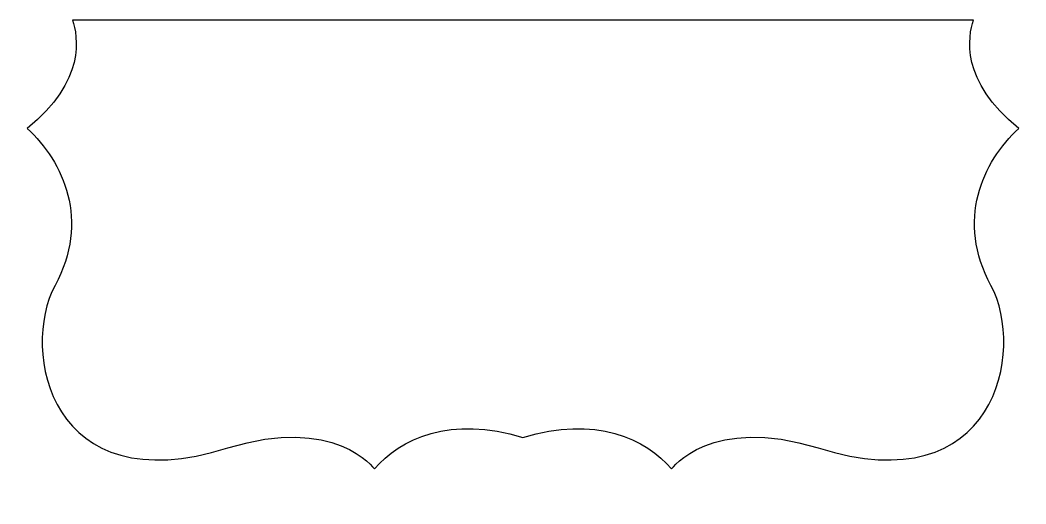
# Model space of a CAD drawing. Header units: centimetres. Extents: x -7.6 to 7.6, y -3.9 to 3.4.
import ezdxf

# ---------------------------------------------------------------- set-up
doc = ezdxf.new("R2010")
doc.units = ezdxf.units.CM
doc.header["$MEASUREMENT"] = 0
doc.layers.add('Camada 1', color=7, linetype='Continuous')

msp = doc.modelspace()

# ---------------------------------------------------------------- linework, layer by layer
at = {"layer": 'Camada 1'}
msp.add_open_spline([(0, -2.92365), (-1.08479, -2.57969), (-1.87854, -2.95011), (-2.24896, -3.3999), (-2.24896, -3.3999), (-2.24896, -3.3999), (-2.85695, -2.57588), (-4.47146, -3.0824), (-4.47146, -3.0824), (-7.17021, -3.92906), (-7.62, -1.60073), (-7.09083, -0.62177), (-7.09083, -0.62177), (-6.56166, 0.35719), (-6.95854, 1.25677), (-7.51416, 1.75948), (-7.51416, 1.75948), (-6.61458, 2.47385), (-6.74688, 3.16177), (-6.82625, 3.3999), (-6.82625, 3.3999), (-6.82625, 3.3999), (-0.15875, 3.3999), (-0.15875, 3.3999), (-0.15875, 3.3999), (-0.15875, 3.3999), (0.15875, 3.3999), (0.15875, 3.3999), (0.15875, 3.3999), (0.15875, 3.3999), (6.82625, 3.3999), (6.82625, 3.3999), (6.82625, 3.3999), (6.74687, 3.16177), (6.61458, 2.47386), (7.51417, 1.75948), (7.51417, 1.75948), (6.95854, 1.25677), (6.56167, 0.35719), (7.09084, -0.62177), (7.09084, -0.62177), (7.62001, -1.60073), (7.17022, -3.92906), (4.47146, -3.0824), (4.47146, -3.0824), (2.85695, -2.57588), (2.24896, -3.3999), (2.24896, -3.3999), (2.24896, -3.3999), (1.87854, -2.9501), (1.08479, -2.57969), (0, -2.92365)], degree=3, knots=[0, 0, 0, 0, 0.07142857, 0.07142857, 0.07142857, 0.07142857, 0.14285714, 0.14285714, 0.14285714, 0.14285714, 0.21428571, 0.21428571, 0.21428571, 0.21428571, 0.28571429, 0.28571429, 0.28571429, 0.28571429, 0.35714286, 0.35714286, 0.35714286, 0.35714286, 0.42857143, 0.42857143, 0.42857143, 0.42857143, 0.5, 0.5, 0.5, 0.5, 0.57142857, 0.57142857, 0.57142857, 0.57142857, 0.64285714, 0.64285714, 0.64285714, 0.64285714, 0.71428571, 0.71428571, 0.71428571, 0.71428571, 0.78571429, 0.78571429, 0.78571429, 0.78571429, 0.85714286, 0.85714286, 0.85714286, 0.85714286, 1, 1, 1, 1], dxfattribs=at)

doc.saveas('drawing.dxf')
